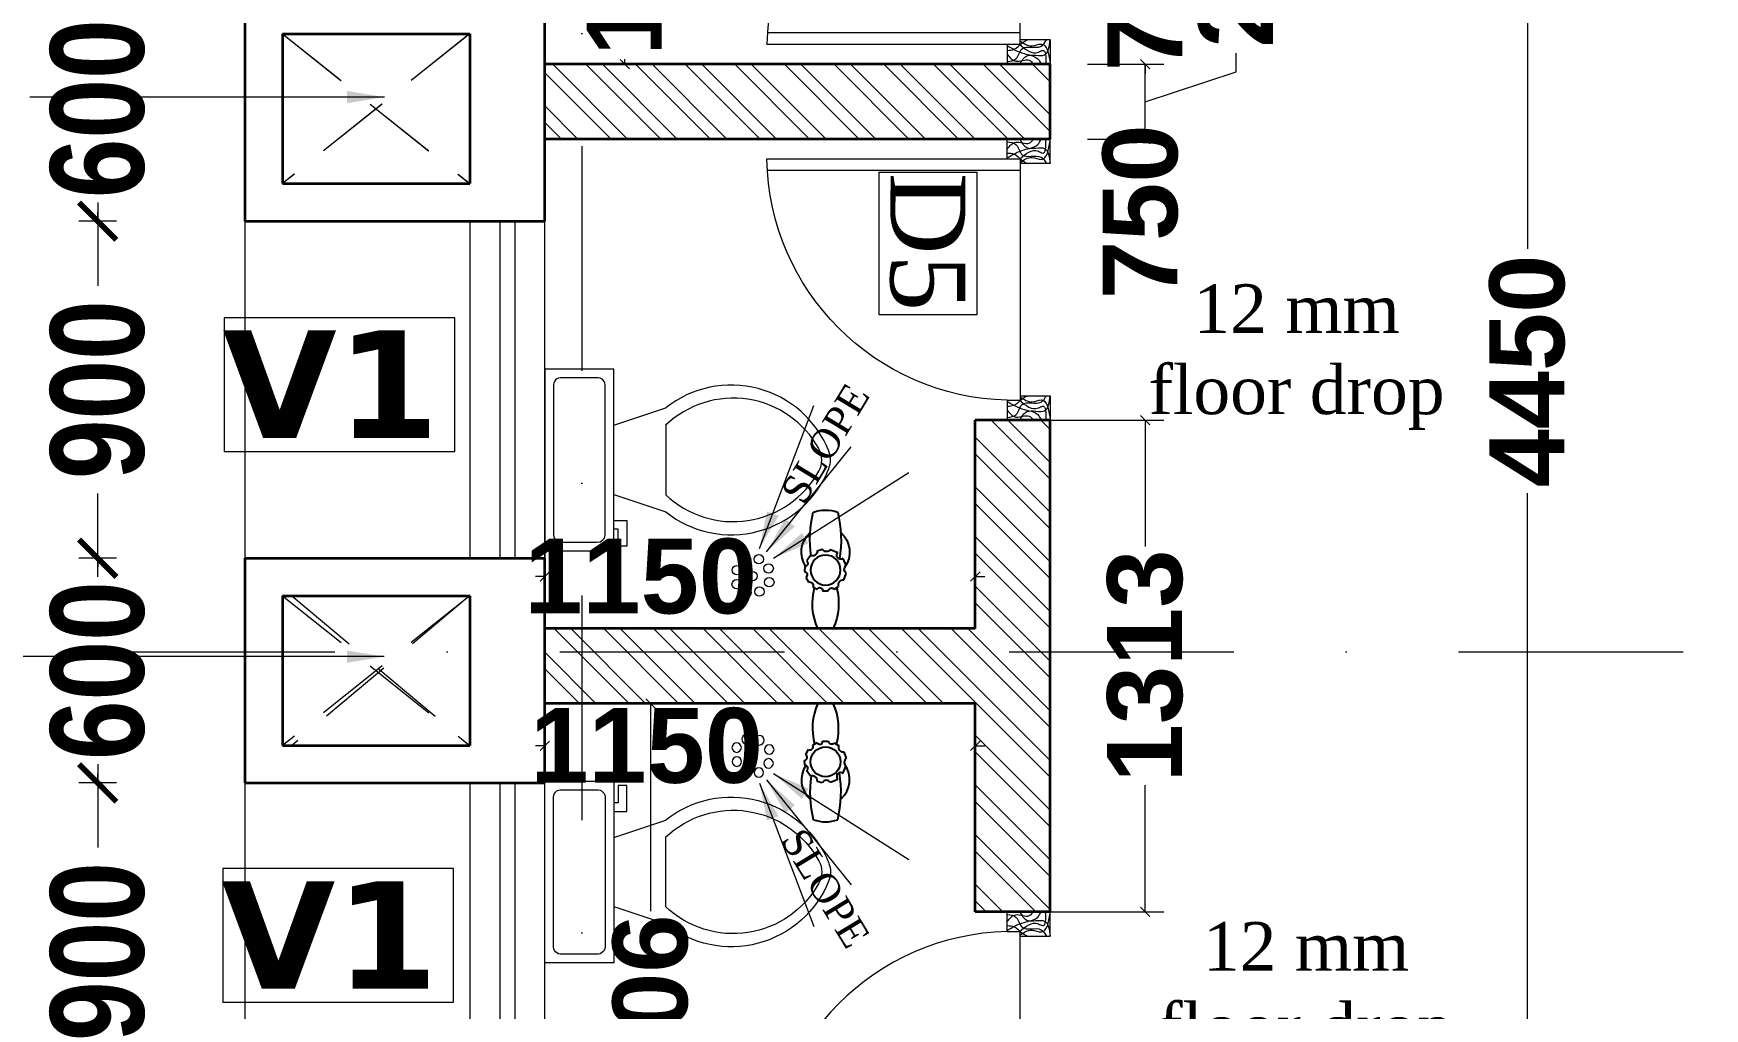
# Model space of a CAD drawing. Header units: millimetres. Extents: x -3092155 to 4513934, y -12317808 to 1850003.
# Drawn here: x -457979 to -453516, y -5518738 to -5516135 of the extents above; entities that cross this region are included whole.
import ezdxf

# ---------------------------------------------------------------- set-up
doc = ezdxf.new("R2010")
doc.units = ezdxf.units.MM
doc.header["$LTSCALE"] = 2
doc.header["$MEASUREMENT"] = 0
doc.header["$PDMODE"] = 34
doc.header["$PDSIZE"] = 500
doc.linetypes.add('DASHDOT', pattern=[1, 0.5, -0.25, 0, -0.25])
doc.linetypes.add('DASHED2', pattern=[0.375, 0.25, -0.125])
for name, color, linetype, lineweight in [('AREA AA', 162, 'Continuous', 20), ('cornice', 12, 'Continuous', 25), ('D DIM', 250, 'Continuous', 9), ('D5', 10, 'Continuous', 5), ('DOOR', 27, 'Continuous', 5), ('FIXTURE', 252, 'Continuous', 0), ('glass', 5, 'Continuous', 15), ('GRID', 251, 'DASHDOT', 5), ('hatch toilet', 42, 'Continuous', 9), ('SILL', 74, 'Continuous', 9), ('tap', 97, 'Continuous', 25), ('taxe', 7, 'Continuous', 9), ('toi.dim.', 214, 'Continuous', 9), ('VENTI', 162, 'Continuous', 5), ('WAll', 250, 'Continuous', 35)]:
    doc.layers.add(name, color=color, linetype=linetype, lineweight=lineweight)
doc.layers.add('DOT', color=7, linetype='DASHED2', lineweight=0, true_color=0x89067c)
doc.layers.add('duct text', color=7, linetype='Continuous', lineweight=5, true_color=0x30182a)
doc.styles.add('door', font='arial.ttf', dxfattribs={"height": 70})
doc.styles.add('INNER DIM', font='ARIALNB.TTF', dxfattribs={"height": 250})
doc.styles.add('int dim', font='arialbd.ttf', dxfattribs={"height": 200})
doc.styles.get("Standard").update_dxf_attribs({"font": 'times.ttf', "height": 500})
doc.styles.add('style2', font='verdana.ttf')
doc.dimstyles.new('DOOR', dxfattribs={"dimtxt": 100, "dimasz": 100, "dimexe": 25, "dimexo": 50, "dimgap": 25, "dimtad": 0, "dimtih": 1, "dimtoh": 1, "dimdec": 0, "dimzin": 3, "dimdsep": 46, "dimtxsty": 'door', "dimblk": 'OBLIQUE', "dimcen": 200, "dimclrd": 256, "dimclre": 256, "dimclrt": 256, "dimadec": 0, "dimazin": 0, "dimtfac": 1, "dimtdec": 0, "dimtofl": 0, "dimtmove": 2, "dimatfit": 3, "dimfxl": 300, "dimfxlon": 1, "dimfrac": 1, "dimtolj": 1, "dimtzin": 0, "dimlwd": -1, "dimlwe": -1, "dimarcsym": 0})
doc.dimstyles.new('external final', dxfattribs={"dimscale": 0, "dimtxt": 250, "dimasz": 100, "dimexe": 50, "dimexo": 50, "dimgap": 50, "dimtad": 0, "dimdec": 0, "dimzin": 0, "dimdsep": 46, "dimtxsty": 'INNER DIM', "dimblk": 'ARCHTICK', "dimcen": 100, "dimdle": 50, "dimclrd": 256, "dimclre": 256, "dimclrt": 256, "dimadec": 0, "dimazin": 0, "dimtfac": 1, "dimtdec": 0, "dimtix": 1, "dimtmove": 1, "dimatfit": 3, "dimfxl": 50, "dimfxlon": 1, "dimtolj": 1, "dimtzin": 0, "dimlwd": -1, "dimlwe": -1, "dimarcsym": 1})
doc.dimstyles.new('toilet detail', dxfattribs={"dimtxt": 150, "dimasz": 25, "dimexe": 50, "dimexo": 100, "dimgap": 25, "dimtad": 0, "dimdec": 0, "dimzin": 3, "dimdsep": 46, "dimtxsty": 'int dim', "dimblk": 'OBLIQUE', "dimcen": 90, "dimclrd": 214, "dimclre": 214, "dimclrt": 256, "dimadec": 0, "dimazin": 0, "dimtfac": 1, "dimtdec": 0, "dimtofl": 0, "dimtmove": 1, "dimatfit": 3, "dimfxl": 1, "dimfrac": 1, "dimtolj": 1, "dimtzin": 0, "dimlwd": -1, "dimlwe": -1, "dimarcsym": 1})
pattern_1 = [(135, (-2985404.97, 250393.17), (66.2912607, 66.2912607), []), (135, (-2985449.17, 250393.17), (66.2912607, 66.2912607), [])]

# ---------------------------------------------------------------- blocks, each defined once
blk = doc.blocks.new('_ArchTick')
at = {"color": 0, "linetype": 'ByBlock', "const_width": 0.15}
blk.add_lwpolyline([(-0.5, -0.5), (0.5, 0.5)], dxfattribs=at)
blk = doc.blocks.new('*D127')
at = {"layer": 'D DIM', "ltscale": 100, "transparency": 16777216}
for p, q in [((-457807.3, -5518086.2), (-457807.3, -5518308.8)), ((-457757.3, -5518136.2), (-457857.3, -5518136.2)), ((-457807.3, -5519086.2), (-457807.3, -5518863.6)), ((-457757.3, -5519036.2), (-457857.3, -5519036.2))]:
    blk.add_line(p, q, dxfattribs=at)
at = {"layer": 'Defpoints', "color": 0, "lineweight": 50, "ltscale": 100, "transparency": 16777216}
for p in [(-457807.3, -5518136.2), (-457413.1, -5518136.2), (-457413.1, -5519036.2)]:
    blk.add_point(p, dxfattribs=at)
at = {"layer": 'D DIM', "ltscale": 100, "transparency": 16777216, "xscale": 100, "yscale": 100, "zscale": 100}
for p, rotation in [((-457807.3, -5518136.2), 90), ((-457807.3, -5519036.2), 270)]:
    blk.add_blockref('_ArchTick', p, dxfattribs=dict(at, rotation=rotation))
at = {"layer": 'D DIM', "ltscale": 100, "transparency": 16777216, "insert": (-457807.3, -5518586.2), "char_height": 250, "attachment_point": 5, "rotation": 90, "style": 'INNER DIM'}
blk.add_mtext('\\A1;900', dxfattribs=at)
blk = doc.blocks.new('*D128')
at = {"layer": 'D DIM', "ltscale": 100, "transparency": 16777216}
for p, q in [((-457757.3, -5517536.2), (-457857.3, -5517536.2)), ((-457807.3, -5517536.2), (-457807.3, -5517560.3)), ((-457807.3, -5518136.2), (-457807.3, -5518112.1)), ((-457757.3, -5518136.2), (-457857.3, -5518136.2))]:
    blk.add_line(p, q, dxfattribs=at)
at = {"layer": 'Defpoints', "color": 0, "lineweight": 50, "ltscale": 100, "transparency": 16777216}
for p in [(-457807.3, -5517536.2), (-457413.1, -5517536.2), (-457413.1, -5518136.2)]:
    blk.add_point(p, dxfattribs=at)
at = {"layer": 'D DIM', "ltscale": 100, "transparency": 16777216, "insert": (-457807.3, -5517836.2), "char_height": 250, "attachment_point": 5, "rotation": 90, "style": 'INNER DIM'}
blk.add_mtext('\\A1;600', dxfattribs=at)
blk = doc.blocks.new('*D129')
at = {"layer": 'D DIM', "ltscale": 100, "transparency": 16777216}
for p, q in [((-457807.3, -5516586.2), (-457807.3, -5516808.8)), ((-457757.3, -5516636.2), (-457857.3, -5516636.2)), ((-457807.3, -5517586.2), (-457807.3, -5517363.6)), ((-457757.3, -5517536.2), (-457857.3, -5517536.2))]:
    blk.add_line(p, q, dxfattribs=at)
at = {"layer": 'Defpoints', "color": 0, "lineweight": 50, "ltscale": 100, "transparency": 16777216}
for p in [(-457807.3, -5516636.2), (-457413.1, -5516636.2), (-457413.1, -5517536.2)]:
    blk.add_point(p, dxfattribs=at)
at = {"layer": 'D DIM', "ltscale": 100, "transparency": 16777216, "xscale": 100, "yscale": 100, "zscale": 100}
for p, rotation in [((-457807.3, -5516636.2), 90), ((-457807.3, -5517536.2), 270)]:
    blk.add_blockref('_ArchTick', p, dxfattribs=dict(at, rotation=rotation))
at = {"layer": 'D DIM', "ltscale": 100, "transparency": 16777216, "insert": (-457807.3, -5517086.2), "char_height": 250, "attachment_point": 5, "rotation": 90, "style": 'INNER DIM'}
blk.add_mtext('\\A1;900', dxfattribs=at)
blk = doc.blocks.new('*D130')
at = {"layer": 'D DIM', "ltscale": 100, "transparency": 16777216}
for p, q in [((-457757.3, -5516036.2), (-457857.3, -5516036.2)), ((-457807.3, -5516036.2), (-457807.3, -5516060.3)), ((-457807.3, -5516636.2), (-457807.3, -5516612.1)), ((-457757.3, -5516636.2), (-457857.3, -5516636.2))]:
    blk.add_line(p, q, dxfattribs=at)
at = {"layer": 'Defpoints', "color": 0, "lineweight": 50, "ltscale": 100, "transparency": 16777216}
for p in [(-457807.3, -5516036.2), (-457413.1, -5516036.2), (-457413.1, -5516636.2)]:
    blk.add_point(p, dxfattribs=at)
at = {"layer": 'D DIM', "ltscale": 100, "transparency": 16777216, "insert": (-457807.3, -5516336.2), "char_height": 250, "attachment_point": 5, "rotation": 90, "style": 'INNER DIM'}
blk.add_mtext('\\A1;600', dxfattribs=at)
blk = doc.blocks.new('Toilet - top')
for p, q in [((9.75, -4.5), (9.75, -1.5)), ((-4.87, -6.37), (-3.37, -6.37)), ((-4.87, -7.12), (-4.87, -6.37)), ((-2.62, -7.12), (-4.87, -7.12)), ((-3.37, -6.37), (-3.37, -6)), ((-2.62, -6), (-2.62, -7.12)), ((-0.37, -6), (-1.87, -10.5)), ((5.63, -6), (7.13, -10.5)), ((5.63, -10.5), (-0.37, -10.5))]:
    blk.add_line(p, q)
blk.add_lwpolyline([(10.5, -6), (10.5, 0), (-5.25, 0), (-5.25, -6)], close=True)
for points in [[(9, -0.75), (-3.75, -0.75)], [(-4.5, -1.5), (-4.5, -4.5)], [(-3.75, -5.25), (9, -5.25)]]:
    blk.add_lwpolyline(points)
for centre, radius, start, end in [((-3.84, -1.41), 0.663, 81.8699, 188.1301), ((9.09, -1.41), 0.663, 351.8699, 98.1301), ((-3.84, -4.59), 0.663, 171.8699, 278.1301), ((9.09, -4.59), 0.663, 261.8699, 8.1301), ((5.26, -16.19), 9.13, 141.4691, 248.2606), ((5.77, -16.36), 8.5, 136.3677, 240.998), ((-0.01, -16.19), 9.13, 291.7393, 38.5307), ((-0.52, -16.36), 8.5, 299.0018, 43.6321), ((2.63, -22.05), 2, 240.998, 299.0018), ((2.63, -22.81), 2, 248.2606, 291.7393)]:
    blk.add_arc(centre, radius, start, end)
blk = doc.blocks.new('_Oblique')
at = {"color": 0, "linetype": 'ByBlock', "lineweight": -2}
blk.add_line((-0.5, -0.5), (0.5, 0.5), dxfattribs=at)
blk = doc.blocks.new('*D1254')
at = {"layer": 'Defpoints', "color": 0, "lineweight": 50, "ltscale": 100, "transparency": 16777216}
for p in [(-1426984.8, -5388979.4), (-1426631.2, -5388979.4), (-1426884.8, -5389729.4)]:
    blk.add_point(p, dxfattribs=at)
at = {"layer": 'toi.dim.', "color": 214, "ltscale": 100, "transparency": 16777216}
for p, q in [((-1426631.2, -5388979.4), (-1426631.2, -5388954.4)), ((-1426884.8, -5388979.4), (-1426581.2, -5388979.4)), ((-1426784.8, -5389729.4), (-1426581.2, -5389729.4)), ((-1426631.2, -5389729.4), (-1426631.2, -5389754.4))]:
    blk.add_line(p, q, dxfattribs=at)
at = {"layer": 'toi.dim.', "color": 214, "ltscale": 100, "transparency": 16777216, "xscale": 25, "yscale": 25, "zscale": 25}
for p, rotation in [((-1426631.2, -5388979.4), 270), ((-1426631.2, -5389729.4), 90)]:
    blk.add_blockref('_Oblique', p, dxfattribs=dict(at, rotation=rotation))
at = {"layer": 'toi.dim.', "ltscale": 100, "transparency": 16777216, "insert": (-1426631.2, -5389518.1), "char_height": 200, "attachment_point": 5, "rotation": 90, "style": 'int dim'}
blk.add_mtext('\\A1;750', dxfattribs=at)
blk = doc.blocks.new('*D1255')
at = {"layer": 'Defpoints', "color": 0, "lineweight": 50, "ltscale": 100, "transparency": 16777216}
for p in [(-1426984.8, -5387666.9), (-1426631.2, -5387666.9), (-1426984.8, -5388979.4)]:
    blk.add_point(p, dxfattribs=at)
at = {"layer": 'toi.dim.', "color": 214, "ltscale": 100, "transparency": 16777216}
for p, q in [((-1426884.8, -5387666.9), (-1426581.2, -5387666.9)), ((-1426631.2, -5387666.9), (-1426631.2, -5388004.5)), ((-1426631.2, -5388979.4), (-1426631.2, -5388641.9)), ((-1426884.8, -5388979.4), (-1426581.2, -5388979.4))]:
    blk.add_line(p, q, dxfattribs=at)
at = {"layer": 'toi.dim.', "color": 214, "ltscale": 100, "transparency": 16777216, "xscale": 25, "yscale": 25, "zscale": 25}
for p, rotation in [((-1426631.2, -5387666.9), 90), ((-1426631.2, -5388979.4), 270)]:
    blk.add_blockref('_Oblique', p, dxfattribs=dict(at, rotation=rotation))
at = {"layer": 'toi.dim.', "ltscale": 100, "transparency": 16777216, "insert": (-1426631.2, -5388323.2), "char_height": 200, "attachment_point": 5, "rotation": 90, "style": 'int dim'}
blk.add_mtext('\\A1;1313', dxfattribs=at)
blk = doc.blocks.new('*D1256')
at = {"layer": 'Defpoints', "color": 0, "lineweight": 50, "ltscale": 100, "transparency": 16777216}
for p in [(-1426884.8, -5386916.9), (-1426631.2, -5386916.9), (-1426984.8, -5387666.9)]:
    blk.add_point(p, dxfattribs=at)
at = {"layer": 'toi.dim.', "color": 214, "ltscale": 100, "transparency": 16777216}
for p, q in [((-1426784.8, -5386916.9), (-1426581.2, -5386916.9)), ((-1426631.2, -5386916.9), (-1426631.2, -5386891.9)), ((-1426884.8, -5387666.9), (-1426581.2, -5387666.9)), ((-1426631.2, -5387666.9), (-1426631.2, -5387691.9))]:
    blk.add_line(p, q, dxfattribs=at)
at = {"layer": 'toi.dim.', "color": 214, "ltscale": 100, "transparency": 16777216, "xscale": 25, "yscale": 25, "zscale": 25}
for p, rotation in [((-1426631.2, -5386916.9), 270), ((-1426631.2, -5387666.9), 90)]:
    blk.add_blockref('_Oblique', p, dxfattribs=dict(at, rotation=rotation))
at = {"layer": 'toi.dim.', "ltscale": 100, "transparency": 16777216, "insert": (-1426643.7, -5387110.7), "char_height": 200, "attachment_point": 5, "rotation": 90, "style": 'int dim'}
blk.add_mtext('\\A1;750', dxfattribs=at)
blk = doc.blocks.new('*D1257')
at = {"layer": 'Defpoints', "color": 0, "lineweight": 50, "ltscale": 100, "transparency": 16777216}
for p in [(-1426884.8, -5386716.9), (-1426631.2, -5386716.9), (-1426884.8, -5386916.9)]:
    blk.add_point(p, dxfattribs=at)
at = {"layer": 'toi.dim.', "color": 214, "ltscale": 100, "transparency": 16777216}
for p, q in [((-1426388.2, -5386737.2), (-1426388.2, -5386687.2)), ((-1426784.8, -5386716.9), (-1426581.2, -5386716.9)), ((-1426631.2, -5386916.9), (-1426631.2, -5386716.9)), ((-1426631.2, -5386816.9), (-1426388.2, -5386737.2)), ((-1426784.8, -5386916.9), (-1426581.2, -5386916.9))]:
    blk.add_line(p, q, dxfattribs=at)
at = {"layer": 'toi.dim.', "color": 214, "ltscale": 100, "transparency": 16777216, "xscale": 25, "yscale": 25, "zscale": 25}
for p, rotation in [((-1426631.2, -5386716.9), 90), ((-1426631.2, -5386916.9), 270)]:
    blk.add_blockref('_Oblique', p, dxfattribs=dict(at, rotation=rotation))
at = {"layer": 'toi.dim.', "ltscale": 100, "transparency": 16777216, "insert": (-1426388.2, -5386439.5), "char_height": 200, "attachment_point": 5, "rotation": 90, "style": 'int dim'}
blk.add_mtext('\\A1;200', dxfattribs=at)
blk = doc.blocks.new('*D1258')
at = {"layer": 'Defpoints', "color": 0, "lineweight": 50, "ltscale": 100, "transparency": 16777216}
for p in [(-1426884.8, -5385966.9), (-1426631.2, -5385966.9), (-1426884.8, -5386716.9)]:
    blk.add_point(p, dxfattribs=at)
at = {"layer": 'toi.dim.', "color": 214, "ltscale": 100, "transparency": 16777216}
for p, q in [((-1426784.8, -5385966.9), (-1426581.2, -5385966.9)), ((-1426631.2, -5385966.9), (-1426631.2, -5385941.9)), ((-1426784.8, -5386716.9), (-1426581.2, -5386716.9)), ((-1426631.2, -5386716.9), (-1426631.2, -5386741.9))]:
    blk.add_line(p, q, dxfattribs=at)
at = {"layer": 'toi.dim.', "color": 214, "ltscale": 100, "transparency": 16777216, "xscale": 25, "yscale": 25, "zscale": 25}
for p, rotation in [((-1426631.2, -5385966.9), 270), ((-1426631.2, -5386716.9), 90)]:
    blk.add_blockref('_Oblique', p, dxfattribs=dict(at, rotation=rotation))
at = {"layer": 'toi.dim.', "ltscale": 100, "transparency": 16777216, "insert": (-1426630.4, -5386502), "char_height": 200, "attachment_point": 5, "rotation": 90, "style": 'int dim'}
blk.add_mtext('\\A1;750', dxfattribs=at)
blk = doc.blocks.new('A$C3DC14F32')
at = {"layer": 'DOOR', "ltscale": 100}
for p, q in [((53, 115), (53, 756.7)), ((84, 80), (84, 755.4)), ((0, 0), (0, 115)), ((53, 115), (0, 115)), ((53, 80), (53, 115)), ((697, 115), (697, 80)), ((697, 115), (750, 115)), ((750, 115), (750, 0)), ((53, 80), (697, 80)), ((65, 0), (65, 80)), ((685, 80), (685, 0)), ((65, 0), (0, 0)), ((685, 0), (750, 0))]:
    blk.add_line(p, q, dxfattribs=at)
blk.add_arc((40.3, 100), 656.9, 1.3077, 88.8934, dxfattribs=at)
for points in [[(50, 115), (28.5, 70), (14.5, 33.5), (0, 24)], [(26.5, 115), (8, 91.5), (10.5, 56), (0, 44.5)], [(7, 115), (15, 90.5), (41.5, 75), (48, 24.5), (65, 10)], [(37, 115), (40, 96), (56, 76), (65, 61)], [(743, 115), (735, 90.5), (708.5, 75), (702, 24.5), (685, 10)], [(713, 115), (710, 96), (694, 76), (685, 61)], [(700, 115), (721.5, 70), (735.5, 33.5), (750, 24)], [(723.5, 115), (742, 91.5), (739.5, 56), (750, 44.5)], [(53, 82), (32.5, 31.5), (37, 21), (0, 12)], [(0, 81), (22.5, 62.5), (25, 15), (65, 0)], [(62, 80), (49, 49), (54, 23.5), (4, 0)], [(750, 81), (727.5, 62.5), (725, 15), (685, 0)], [(688, 80), (701, 49), (696, 23.5), (746, 0)], [(697, 82), (717.5, 31.5), (713, 21), (750, 12)]]:
    blk.add_spline(points, degree=3, dxfattribs=at)
blk = doc.blocks.new('14')
at = {"layer": 'FIXTURE', "ltscale": 15000}
for centre in [(-57, 27.9), (-38.2, 36), (-20.2, 27), (-64.7, 9.5), (-38.1, 9.5), (-12.1, 9.5), (-57, -7.8), (-38.2, -15.3), (-18.6, -8.4)]:
    blk.add_circle(centre, 6.97, dxfattribs=at)
blk = doc.blocks.new('ryr')
at = {"layer": 'tap', "ltscale": 100}
for p, q in [((1982569, -4956357.8), (1982576.1, -4956352.9)), ((1982583.7, -4956350.4), (1982590.2, -4956350.1)), ((1982598.2, -4956351.9), (1982604.6, -4956355.3)), ((1982562.6, -4956366.8), (1982560.6, -4956373.7)), ((1982610.7, -4956361.3), (1982614, -4956367.1)), ((1982616, -4956374.1), (1982616, -4956381.8)), ((1982666.3, -4956367.8), (1982666.3, -4956388.4)), ((1982561.1, -4956384.7), (1982565.1, -4956394.4)), ((1982572.8, -4956401.4), (1982582.2, -4956405.4)), ((1982601.5, -4956402.7), (1982592.8, -4956405.7)), ((1982613.7, -4956389.8), (1982610.1, -4956395.6))]:
    blk.add_line(p, q, dxfattribs=at)
blk.add_circle((1982588.3, -4956378.1), 20, dxfattribs=at)
for centre, radius, start, end in [((1982547.7, -4956509), 151.7, 81.7623, 103.9834), ((1982564.4, -4956380.5), 34.6, 56.5528, 138.7143), ((1982563.2, -4956360.5), 6.39, 264.6602, 25.1394), ((1982579.4, -4956350.2), 4.3, 217.9729, 357.2544), ((1982594.6, -4956348.9), 4.62, 195.6991, 319.6996), ((1982608.8, -4956357.1), 4.58, 156.5927, 294.6638), ((1982633.1, -4956440.8), 80.2, 65.5625, 105.3327), ((1982556.2, -4956378.1), 48, 160.1952, 199.8048), ((1982556.9, -4956379.4), 6.73, 307.8899, 56.9197), ((1982615.4, -4956370.5), 3.66, 111.8615, 279.3097), ((1982616.8, -4956386.3), 4.61, 99.2597, 228.4484), ((1982547.7, -4956247.1), 151.7, 256.0166, 279.8379), ((1982564.4, -4956375.7), 34.6, 221.3317, 306.2699), ((1982568.6, -4956398.3), 5.26, 323.2148, 132.0605), ((1982587.4, -4956410.2), 7.04, 39.9617, 136.8268), ((1982588.3, -4956378.1), 28, 279.2436, 279.2439), ((1982607.8, -4956401.6), 6.38, 69.0303, 190.3369), ((1982633.1, -4956315.4), 80.2, 254.6673, 294.4375)]:
    blk.add_arc(centre, radius, start, end, dxfattribs=at)
blk = doc.blocks.new('*D1292')
at = {"layer": 'Defpoints', "color": 0, "lineweight": 50, "ltscale": 100, "transparency": 16777216}
for p in [(-1425610.5, -5385310.7), (-1425359.8, -5385310.7), (-1425234.8, -5389760.7)]:
    blk.add_point(p, dxfattribs=at)
at = {"layer": 'toi.dim.', "color": 214, "ltscale": 100, "transparency": 16777216}
for p, q in [((-1425459.8, -5385310.7), (-1425660.5, -5385310.7)), ((-1425610.5, -5385310.7), (-1425610.5, -5387209.4)), ((-1425610.5, -5389760.7), (-1425610.5, -5387862)), ((-1425334.8, -5389760.7), (-1425660.5, -5389760.7))]:
    blk.add_line(p, q, dxfattribs=at)
at = {"layer": 'toi.dim.', "color": 214, "ltscale": 100, "transparency": 16777216, "xscale": 25, "yscale": 25, "zscale": 25}
for p, rotation in [((-1425610.5, -5385310.7), 90), ((-1425610.5, -5389760.7), 270)]:
    blk.add_blockref('_Oblique', p, dxfattribs=dict(at, rotation=rotation))
at = {"layer": 'toi.dim.', "ltscale": 100, "transparency": 16777216, "insert": (-1425610.5, -5387535.7), "char_height": 200, "attachment_point": 5, "rotation": 90, "style": 'int dim'}
blk.add_mtext('\\A1;4450', dxfattribs=at)
blk = doc.blocks.new('*D1313')
at = {"layer": 'Defpoints', "color": 0, "lineweight": 50, "ltscale": 100, "transparency": 16777216}
for p in [(-1428234.8, -5388121.1), (-1427084.8, -5388084.6), (-1427084.8, -5388121.1)]:
    blk.add_point(p, dxfattribs=at)
at = {"layer": 'toi.dim.', "color": 214, "ltscale": 100, "transparency": 16777216}
for p, q in [((-1428234.8, -5388021.1), (-1428234.8, -5388034.6)), ((-1427084.8, -5388021.1), (-1427084.8, -5388034.6)), ((-1428234.8, -5388084.6), (-1428259.8, -5388084.6)), ((-1427084.8, -5388084.6), (-1427059.8, -5388084.6))]:
    blk.add_line(p, q, dxfattribs=at)
at = {"layer": 'toi.dim.', "color": 214, "ltscale": 100, "transparency": 16777216, "xscale": 25, "yscale": 25, "zscale": 25}
blk.add_blockref('_Oblique', (-1428234.8, -5388084.6), dxfattribs=at)
at = {"layer": 'toi.dim.', "color": 214, "ltscale": 100, "transparency": 16777216, "xscale": 25, "yscale": 25, "zscale": 25, "rotation": 180}
blk.add_blockref('_Oblique', (-1427084.8, -5388084.6), dxfattribs=at)
at = {"layer": 'toi.dim.', "ltscale": 100, "transparency": 16777216, "insert": (-1427978.4, -5388084.6), "char_height": 200, "attachment_point": 5, "style": 'int dim'}
blk.add_mtext('\\A1;1150', dxfattribs=at)
blk = doc.blocks.new('*D1314')
at = {"layer": 'Defpoints', "color": 0, "lineweight": 50, "ltscale": 100, "transparency": 16777216}
for p in [(-1428234.8, -5388523.2), (-1427084.8, -5388523.2), (-1427084.8, -5388536.7)]:
    blk.add_point(p, dxfattribs=at)
at = {"layer": 'toi.dim.', "color": 214, "ltscale": 100, "transparency": 16777216}
for p, q in [((-1428234.8, -5388536.7), (-1428259.8, -5388536.7)), ((-1427084.8, -5388536.7), (-1427059.8, -5388536.7)), ((-1428234.8, -5388623.2), (-1428234.8, -5388586.7)), ((-1427084.8, -5388623.2), (-1427084.8, -5388586.7))]:
    blk.add_line(p, q, dxfattribs=at)
at = {"layer": 'toi.dim.', "color": 214, "ltscale": 100, "transparency": 16777216, "xscale": 25, "yscale": 25, "zscale": 25}
blk.add_blockref('_Oblique', (-1428234.8, -5388536.7), dxfattribs=at)
at = {"layer": 'toi.dim.', "color": 214, "ltscale": 100, "transparency": 16777216, "xscale": 25, "yscale": 25, "zscale": 25, "rotation": 180}
blk.add_blockref('_Oblique', (-1427084.8, -5388536.7), dxfattribs=at)
at = {"layer": 'toi.dim.', "ltscale": 100, "transparency": 16777216, "insert": (-1427962.6, -5388536.7), "char_height": 200, "attachment_point": 5, "style": 'int dim'}
blk.add_mtext('\\A1;1150', dxfattribs=at)
blk = doc.blocks.new('*D1327')
at = {"layer": 'Defpoints', "color": 0, "lineweight": 50, "ltscale": 100, "transparency": 16777216}
for p in [(-1427803.2, -5385310.7), (-1428020.9, -5386716.9), (-1427803.2, -5386716.9)]:
    blk.add_point(p, dxfattribs=at)
at = {"layer": 'toi.dim.', "color": 214, "ltscale": 100, "transparency": 16777216}
for p, q in [((-1427903.2, -5385310.7), (-1428070.9, -5385310.7)), ((-1428020.9, -5385310.7), (-1428020.9, -5386063.6)), ((-1427903.2, -5386716.9), (-1428070.9, -5386716.9)), ((-1428020.9, -5386716.9), (-1428020.9, -5386703))]:
    blk.add_line(p, q, dxfattribs=at)
at = {"layer": 'toi.dim.', "color": 214, "ltscale": 100, "transparency": 16777216, "xscale": 25, "yscale": 25, "zscale": 25}
for p, rotation in [((-1428020.9, -5385310.7), 90), ((-1428020.9, -5386716.9), 270)]:
    blk.add_blockref('_Oblique', p, dxfattribs=dict(at, rotation=rotation))
at = {"layer": 'toi.dim.', "ltscale": 100, "transparency": 16777216, "insert": (-1428020.9, -5386383.3), "char_height": 200, "attachment_point": 5, "rotation": 90, "style": 'int dim'}
blk.add_mtext('\\A1;1406', dxfattribs=at)
blk = doc.blocks.new('*D1247')
at = {"layer": 'Defpoints', "color": 0, "lineweight": 50, "ltscale": 100, "transparency": 16777216}
for p in [(-1427971.1, -5388423.2), (-1427952, -5389729.4), (-1427834.8, -5389729.4)]:
    blk.add_point(p, dxfattribs=at)
at = {"layer": 'toi.dim.', "color": 214, "ltscale": 100, "transparency": 16777216}
for p, q in [((-1427952, -5388423.2), (-1427952, -5388977.6)), ((-1427871.1, -5388423.2), (-1427902, -5388423.2)), ((-1427952, -5389729.4), (-1427952, -5389617.1)), ((-1427934.8, -5389729.4), (-1428002, -5389729.4))]:
    blk.add_line(p, q, dxfattribs=at)
at = {"layer": 'toi.dim.', "color": 214, "ltscale": 100, "transparency": 16777216, "xscale": 25, "yscale": 25, "zscale": 25}
for p, rotation in [((-1427952, -5388423.2), 90), ((-1427952, -5389729.4), 270)]:
    blk.add_blockref('_Oblique', p, dxfattribs=dict(at, rotation=rotation))
at = {"layer": 'toi.dim.', "ltscale": 100, "transparency": 16777216, "insert": (-1427952, -5389297.4), "char_height": 200, "attachment_point": 5, "rotation": 90, "style": 'int dim'}
blk.add_mtext('\\A1;1306', dxfattribs=at)
blk = doc.blocks.new('u67u6ujuj')
at = {"layer": 'hatch toilet', "ltscale": 100}
h = blk.add_hatch(dxfattribs=at)
h.set_pattern_fill('ANSI32', color=256, scale=250, style=0)
h.set_pattern_definition(pattern_1)
h.paths.add_polyline_path([(-1426884.8, -5386716.9), (-1426884.8, -5386916.9), (-1428234.8, -5386916.9), (-1428234.8, -5386716.9)])
h = blk.add_hatch(dxfattribs=at)
h.set_pattern_fill('ANSI32', color=256, scale=250, style=0)
h.set_pattern_definition(pattern_1)
h.paths.add_polyline_path([(-1427084.8, -5388223.2), (-1427084.8, -5387666.9), (-1426999.8, -5387666.9), (-1426999.8, -5387666.9), (-1426884.8, -5387666.9), (-1426884.8, -5388979.4), (-1426999.8, -5388979.4), (-1427084.8, -5388979.4), (-1427084.8, -5388423.2), (-1428234.8, -5388423.2), (-1428234.8, -5388223.2)])
at = {"layer": 'D5'}
blk.add_lwpolyline([(-1427341.3, -5387385.9), (-1427341.3, -5387005.4), (-1427080.7, -5387005.4), (-1427080.7, -5387385.9)], close=True, dxfattribs=at)
at = {"layer": 'DOT', "ltscale": 400}
for p, q in [((-1428434.8, -5386635.7), (-1428934.8, -5387035.7)), ((-1428934.8, -5386635.7), (-1428434.8, -5387035.7)), ((-1428434.8, -5388135.7), (-1428934.8, -5388535.7)), ((-1428934.8, -5388135.7), (-1428434.8, -5388535.7))]:
    blk.add_line(p, q, dxfattribs=at)
at = {"layer": 'glass', "ltscale": 100}
for p, q in [((-1428354.8, -5387135.4), (-1428354.8, -5388035.4)), ((-1428314.8, -5387135.4), (-1428314.8, -5388035.4)), ((-1428354.8, -5388635.9), (-1428354.8, -5389535.9)), ((-1428314.8, -5388635.9), (-1428314.8, -5389535.9))]:
    blk.add_line(p, q, dxfattribs=at)
at = {"layer": 'SILL', "ltscale": 100}
for p, q in [((-1428234.8, -5392535.7), (-1428234.8, -5384510.7)), ((-1428434.8, -5387135.7), (-1428434.8, -5388035.7)), ((-1428434.8, -5388635.7), (-1428434.8, -5389535.7))]:
    blk.add_line(p, q, dxfattribs=at)
at = {"layer": 'VENTI', "ltscale": 100}
for points in [[(-1429091, -5387750.8), (-1428474.8, -5387750.8), (-1428474.8, -5387393.6), (-1429091, -5387393.6)], [(-1429094.4, -5389221), (-1428478.2, -5389221), (-1428478.2, -5388863.8), (-1429094.4, -5388863.8)]]:
    blk.add_lwpolyline(points, close=True, dxfattribs=at)
at = {"layer": 'WAll', "ltscale": 100}
for p, q in [((-1429034.8, -5387135.7), (-1429034.8, -5386535.7)), ((-1428234.8, -5387135.7), (-1428234.8, -5386535.7)), ((-1428934.8, -5386635.7), (-1428934.8, -5387035.7)), ((-1428934.8, -5386635.7), (-1428434.8, -5386635.7)), ((-1428434.8, -5386635.7), (-1428434.8, -5387035.7)), ((-1426884.8, -5386716.9), (-1428234.8, -5386716.9)), ((-1426884.8, -5386916.9), (-1426884.8, -5386716.9)), ((-1426884.8, -5386916.9), (-1428234.8, -5386916.9)), ((-1428934.8, -5387035.7), (-1428434.8, -5387035.7)), ((-1429034.8, -5387135.7), (-1428234.8, -5387135.7)), ((-1427084.8, -5388223.2), (-1427084.8, -5387666.9)), ((-1426884.8, -5387666.9), (-1427084.8, -5387666.9)), ((-1426884.8, -5388979.4), (-1426884.8, -5387666.9)), ((-1429034.8, -5388635.7), (-1429034.8, -5388035.7)), ((-1429034.8, -5388035.7), (-1428234.8, -5388035.7)), ((-1428234.8, -5388635.7), (-1428234.8, -5388035.7)), ((-1428934.8, -5388135.7), (-1428934.8, -5388535.7)), ((-1428934.8, -5388135.7), (-1428434.8, -5388135.7)), ((-1428434.8, -5388135.7), (-1428434.8, -5388535.7)), ((-1427084.8, -5388223.2), (-1428234.8, -5388223.2)), ((-1427084.8, -5388423.2), (-1428234.8, -5388423.2)), ((-1427084.8, -5388979.4), (-1427084.8, -5388423.2)), ((-1428934.8, -5388535.7), (-1428434.8, -5388535.7)), ((-1429034.8, -5388635.7), (-1428234.8, -5388635.7)), ((-1426884.8, -5388979.4), (-1427084.8, -5388979.4))]:
    blk.add_line(p, q, dxfattribs=at)
at = {"layer": 'DOOR', "ltscale": 100, "rotation": 89.99949659371387}
for p in [(-1426884.8, -5386716.9), (-1426884.8, -5389729.4)]:
    blk.add_blockref('A$C3DC14F32', p, dxfattribs=at)
at = {"layer": 'DOOR', "ltscale": 100, "xscale": -1, "rotation": 90.00050340628627}
blk.add_blockref('A$C3DC14F32', (-1426884.8, -5386916.9), dxfattribs=at)
at = {"layer": 'FIXTURE', "ltscale": 100, "extrusion": (0, 0, -1), "yscale": 30.77059217263013, "zscale": -30.7705921728903, "rotation": 270}
for p, xscale in [((1428234.8, -5387854), -30.77059217263013), ((1428234.8, -5388792.4), 30.77059217263013)]:
    blk.add_blockref('Toilet - top', p, dxfattribs=dict(at, xscale=xscale))
at = {"layer": 'FIXTURE', "lineweight": 40, "yscale": 2, "zscale": 2}
for p, xscale, rotation in [((-11340241, -1422890.6), -2, 90), ((-11340241, -9353755.8), 2, 90.00000000000004)]:
    blk.add_blockref('ryr', p, dxfattribs=dict(at, xscale=xscale, rotation=rotation))
at = {"layer": 'FIXTURE', "yscale": 1.8, "zscale": 1.8}
for p, xscale, rotation in [((-1427719.7, -5388141.6), 1.8, 249.5288092678681), ((-1427719.7, -5388504.7), -1.8, 290.471190732132)]:
    blk.add_blockref('14', p, dxfattribs=dict(at, xscale=xscale, rotation=rotation))
at = {"layer": 'D5', "insert": (-1427314.2, -5387191.3), "char_height": 200, "width": 464.194, "attachment_point": 8, "rotation": 270}
blk.add_mtext('\\pt2000;D5', dxfattribs=at)
at = {"layer": 'taxe', "color": 0, "char_height": 130, "attachment_point": 8}
for insert in [(-1426227, -5387693.3), (-1426201.4, -5389395.9)]:
    blk.add_mtext('12 mm \\Pfloor drop', dxfattribs=dict(at, insert=insert))
at = {"layer": 'taxe', "color": 0, "char_height": 75}
for insert, attachment_point, rotation in [((-1427452.6, -5387749.1), 8, 58.7849), ((-1427452.6, -5388897.2), 2, 301.2151)]:
    blk.add_mtext('SLOPE', dxfattribs=dict(at, insert=insert, attachment_point=attachment_point, rotation=rotation))
at = {"layer": 'VENTI', "ltscale": 100, "char_height": 287, "attachment_point": 5, "style": 'style2'}
for insert in [(-1428805.7, -5387571.2), (-1428809.1, -5389041.4)]:
    blk.add_mtext('\\pt3157;{\\fVerdana|b1|i0|c0|p34;V1}', dxfattribs=dict(at, insert=insert))
at = {"layer": 'toi.dim.', "ltscale": 100}
for base, p1, p2, angle, picture, middle in [((-1428020.9, -5386716.9), (-1427803.2, -5385310.7), (-1427803.2, -5386716.9), 90, '*D1327', (-1428020.9, -5386383.3)), ((-1426631.2, -5385966.9), (-1426884.8, -5386716.9), (-1426884.8, -5385966.9), 90, '*D1258', (-1426630.4, -5386502)), ((-1426631.2, -5386716.9), (-1426884.8, -5386916.9), (-1426884.8, -5386716.9), 90, '*D1257', (-1426388.2, -5386662.2)), ((-1426631.2, -5386916.9), (-1426984.8, -5387666.9), (-1426884.8, -5386916.9), 90, '*D1256', (-1426643.7, -5387110.7)), ((-1427084.8, -5388084.6), (-1428234.8, -5388121.1), (-1427084.8, -5388121.1), 180, '*D1313', (-1427978.4, -5388084.6)), ((-1427084.8, -5388536.7), (-1428234.8, -5388523.2), (-1427084.8, -5388523.2), 180, '*D1314', (-1427962.6, -5388536.7)), ((-1427952, -5389729.4), (-1427971.1, -5388423.2), (-1427834.8, -5389729.4), 90, '*D1247', (-1427952, -5389297.4)), ((-1426631.2, -5388979.4), (-1426884.8, -5389729.4), (-1426984.8, -5388979.4), 90, '*D1254', (-1426631.2, -5389518.1))]:
    dim = blk.add_linear_dim(base=base, p1=p1, p2=p2, angle=angle, dimstyle='toilet detail', dxfattribs=at)
    dim.commit()
    dim.dimension.update_dxf_attribs({"geometry": picture, "text_midpoint": middle, "dimtype": 160})
for base, p1, p2, picture, middle in [((-1425610.5, -5385310.7), (-1425234.8, -5389760.7), (-1425359.8, -5385310.7), '*D1292', (-1425610.5, -5387535.7)), ((-1426631.1958, -5387666.9375), (-1426984.8461, -5388979.4377), (-1426984.8461, -5387666.9375), '*D1255', (-1426631.1958, -5388323.1876))]:
    dim = blk.add_linear_dim(base=base, p1=p1, p2=p2, angle=90, dimstyle='toilet detail', dxfattribs=at)
    dim.commit()
    dim.dimension.update_dxf_attribs({"geometry": picture, "text_midpoint": middle})
at = {"layer": 'AREA AA', "ltscale": 100}
for points in [[(-1427661.1, -5388009.9), (-1427516.4, -5387627.6)], [(-1427642.4, -5388018.6), (-1427416.3, -5387738.5)], [(-1427623.4, -5388035.6), (-1427262.8, -5387806.5)], [(-1427623.4, -5388610.8), (-1427262.8, -5388839.9)], [(-1427661.1, -5388636.5), (-1427516.4, -5389018.8)], [(-1427642.4, -5388627.7), (-1427416.3, -5388907.9)]]:
    blk.add_leader(points, dimstyle='toilet detail', override={"dimasz": 100, "dimclrd": 256}, dxfattribs=at)
blk = doc.blocks.new('hyh')
at = {"layer": 'duct text', "ltscale": 0.1}
for points in [[(-193786.8, -5560294.9), (-194290.2, -5560294.9), (-194733.6, -5560294.9)], [(-193787, -5561788.7), (-194898.1, -5561788.7), (-194898.1, -5561036.6)], [(-193787, -5561788.7), (-194898.1, -5561788.7), (-194898.1, -5562540.7)]]:
    blk.add_leader(points, dimstyle='DOOR', dxfattribs=at)

msp = doc.modelspace()

# ---------------------------------------------------------------- linework, layer by layer
at = {"layer": 'DOT', "ltscale": 400}
for p, q in [((-457313.9, -5516136.2), (-456813.9, -5516536.2)), ((-456813.9, -5516136.2), (-457313.9, -5516536.2)), ((-457288.9, -5517636.2), (-456813.9, -5518036.2)), ((-456813.9, -5517636.2), (-457288.9, -5518036.2))]:
    msp.add_line(p, q, dxfattribs=at)
at = {"layer": 'GRID', "color": 5, "ltscale": 600}
msp.add_line((-456513.9, -5499634.4), (-456513.9, -5584428.2), dxfattribs=at)
at = {"layer": 'GRID', "color": 6, "ltscale": 600}
msp.add_line((-460173.8, -5517786.2), (-367334.4, -5517786.2), dxfattribs=at)
at = {"layer": 'SILL', "ltscale": 100}
msp.add_line((-457414.3, -5515136.2), (-457414.3, -5526411.2), dxfattribs=at)

# ---------------------------------------------------------------- block references
at = {"layer": 'cornice', "color": 3, "lineweight": 50}
msp.add_blockref('hyh', (-263254.8, 43989.8), dxfattribs=at)
at = {"layer": 'WAll'}
msp.add_blockref('u67u6ujuj', (971621.3, -129500.5), dxfattribs=at)

# ---------------------------------------------------------------- dimensions: what is measured, and where the dimension line sits
at = {"layer": 'D DIM', "ltscale": 100}
for base, p1, p2, picture, middle in [((-457807.3, -5516036.2), (-457413.1, -5516636.2), (-457413.1, -5516036.2), '*D130', (-457807.3, -5516336.2)), ((-457807.3, -5516636.2), (-457413.1, -5517536.2), (-457413.1, -5516636.2), '*D129', (-457807.3, -5517086.2)), ((-457807.3, -5517536.2), (-457413.1, -5518136.2), (-457413.1, -5517536.2), '*D128', (-457807.3, -5517836.2)), ((-457807.3, -5518136.2), (-457413.1, -5519036.2), (-457413.1, -5518136.2), '*D127', (-457807.3, -5518586.2))]:
    dim = msp.add_linear_dim(base=base, p1=p1, p2=p2, angle=90, dimstyle='external final', override={"dimscale": 1}, dxfattribs=at)
    dim.commit()
    dim.dimension.update_dxf_attribs({"geometry": picture, "text_midpoint": middle})

doc.saveas('drawing.dxf')
